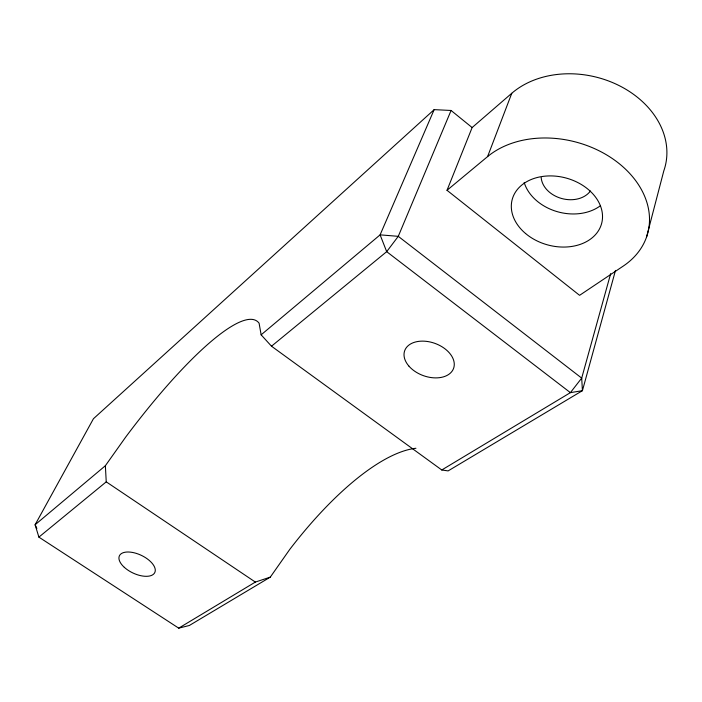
<?xml version="1.0" encoding="UTF-8"?>
<svg xmlns="http://www.w3.org/2000/svg" width="702" height="702" viewBox="0 0 702 702"><rect width="100%" height="100%" fill="white"/><g stroke="black" fill="none" stroke-linecap="round" stroke-linejoin="round"><path stroke-width="1.05" d="M646.507 237.179L663.811 170.849A88.812 69.682 13.7 0 0 619.796 85.934A88.812 69.682 13.7 0 0 511.784 93.269L472.13 127.553L447.016 190.303L579.589 295.331L623.201 266.119A92.664 69.489 15 0 0 619.278 163.698A92.664 69.489 15 0 0 487.592 156.599L447.016 190.303M615.487 270.419L582.432 390.672L448.122 470.902L441.777 469.98L271.498 346.209L261.135 334.828L259.099 323.218A211.688 43.533 -55.6 0 0 125.711 437.056L105.37 465.724L35.1 524.763L38.891 537.127L178.72 628.15L189.338 625.491L270.296 577.123L289.786 549.376A203.106 71.323 -56.7 0 1 415.944 448.271M610.679 273.613L581.695 378.115L582.432 390.672L570.393 392.646L441.777 469.98M487.592 156.599L511.784 93.269M472.13 127.553L451.079 110.477L398.271 236.337L386.688 251.658L271.498 346.209M451.079 110.477L434.161 109.635L380.107 234.854L261.135 334.828M434.161 109.635L93.445 418.725L35.1 524.763L36.873 528.404M38.891 537.127L106.239 481.844L105.37 465.724M178.72 628.15L255.352 582.072L270.296 577.123M106.239 481.844L255.352 582.072M599.999 206.037A45.305 34.749 14.4 0 1 556.124 211.328A45.305 34.749 14.4 0 1 524.175 182.459M590.426 191.005A26.527 20.349 14.4 0 1 561.732 198.517A26.527 20.349 14.4 0 1 541.172 177.518M581.695 378.115L570.393 392.646L386.688 251.658L380.107 234.854L398.271 236.337L581.695 378.115M408.792 365.97A26 17.138 19.9 0 0 452.088 371.191A26 17.138 19.9 0 0 426.535 341.374A26 17.138 19.9 0 0 408.792 365.97M124.307 567.321A19.577 9.767 25.3 0 0 154.686 572.753A19.577 9.767 25.3 0 0 132.309 552.404A19.577 9.767 25.3 0 0 124.307 567.321M525.614 233.547A46.288 34.679 15 0 0 601.289 224.649A46.288 34.679 15 0 0 543.857 176.281A46.288 34.679 15 0 0 525.614 233.547"/></g></svg>
